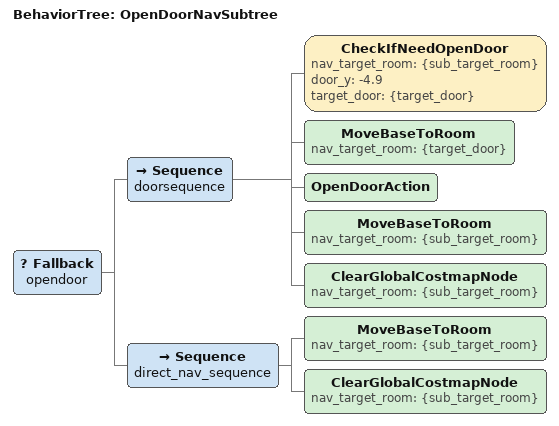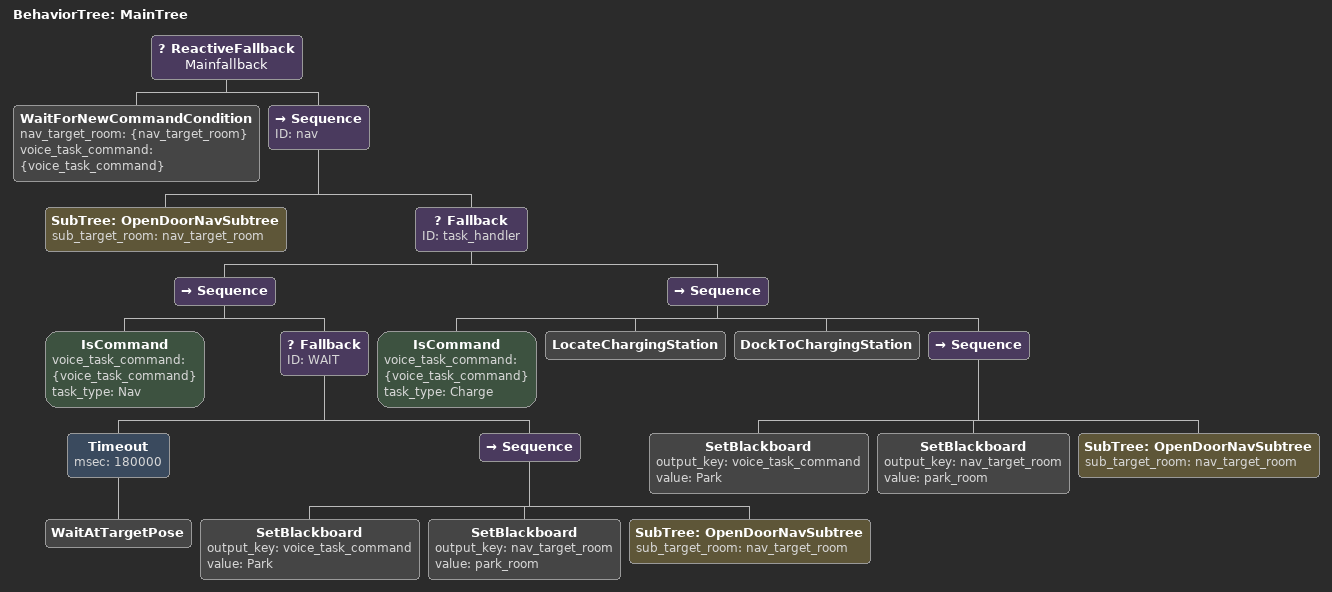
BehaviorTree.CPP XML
<root main_tree_to_execute="MainTree">
  <BehaviorTree ID="OpenDoorNavSubtree">
    <Fallback name="opendoor">
      <Sequence name="doorsequence">
        <CheckIfNeedOpenDoor nav_target_room="{sub_target_room}" door_y="-4.9" target_door="{target_door}" />
        <MoveBaseToRoom nav_target_room="{target_door}" />
        <OpenDoorAction />
        <MoveBaseToRoom nav_target_room="{sub_target_room}" />
        <ClearGlobalCostmapNode nav_target_room="{sub_target_room}"/>
      </Sequence>

      <Sequence name="direct_nav_sequence">
        <MoveBaseToRoom nav_target_room="{sub_target_room}" />
        <ClearGlobalCostmapNode nav_target_room="{sub_target_room}"/>
      </Sequence>
    </Fallback>
  </BehaviorTree>

  <!-- main tree -->
  <BehaviorTree ID="MainTree">
    <ReactiveFallback name="Mainfallback">
      <!-- 持续监听语音新命 000令 输出：房间名/任务-->
        <WaitForNewCommandCondition nav_target_room="{nav_target_room}" voice_task_command="{voice_task_command}" />
        <Sequence ID="nav">
          <SubTree ID="OpenDoorNavSubtree" sub_target_room="nav_target_room"/>

          <Fallback ID="task_handler">
            <!-- Nav -->
            <Sequence>
              <IsCommand voice_task_command="{voice_task_command}" task_type="Nav"/>
              <Fallback ID="WAIT">
                <Timeout msec="180000">
                  <WaitAtTargetPose/>
                </Timeout>
                <Sequence>
                  <SetBlackboard output_key="voice_task_command" value="Park"/>
                  <SetBlackboard output_key="nav_target_room" value="park_room"/>
                  <SubTree ID="OpenDoorNavSubtree" sub_target_room="nav_target_room"/>
                </Sequence>
              </Fallback>
            </Sequence>

            <!-- Charge -->
            <Sequence>
              <IsCommand voice_task_command="{voice_task_command}" task_type="Charge"/>
              <LocateChargingStation/>
              <DockToChargingStation/>
              <Sequence>
                <SetBlackboard output_key="voice_task_command" value="Park"/>
                <SetBlackboard output_key="nav_target_room" value="park_room"/>
                <SubTree ID="OpenDoorNavSubtree" sub_target_room="nav_target_room"/>
              </Sequence>
            </Sequence>

          </Fallback>

        </Sequence>
    </ReactiveFallback>
  </BehaviorTree>
</root>
